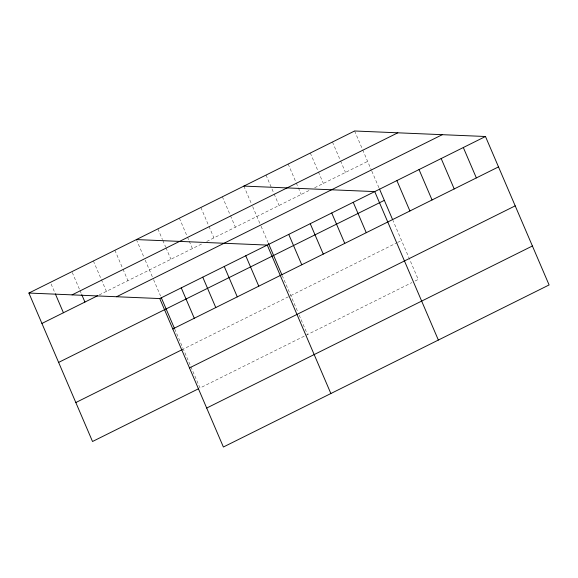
<?xml version="1.0" encoding="UTF-8"?>
<svg xmlns="http://www.w3.org/2000/svg" width="578" height="578" viewBox="0 0 578 578"><rect width="100%" height="100%" fill="white"/><g stroke="black" fill="none" stroke-linecap="round" stroke-linejoin="round"><path stroke-width="0.43" stroke-dasharray="2.89 2.17" d="M99.257 294.925L202.762 243.425M206.743 241.445L309.895 190.119M314.642 187.756L367.644 161.392M288.415 296.774L183.313 349.061L200.01 388.019L411.912 282.591M290.799 295.582L396.797 242.847M397.585 242.449L401.544 240.484M415.076 281.016L418.241 279.441L392.939 220.413M354.617 130.989L362.363 149.066M362.709 149.89L371.466 170.315M371.82 171.131L379.125 188.175M332.466 142.015L340.211 160.084M340.565 160.908L345.492 172.41M310.314 153.033L318.066 171.11M318.413 171.926L323.348 183.428M288.169 164.051L295.914 182.128M296.268 182.951L298.031 187.055M298.378 187.879L301.196 194.446M266.017 175.069L273.77 193.146M274.116 193.97L279.051 205.472M243.873 186.094L251.264 203.348M252.673 206.628L260.729 225.42M261.075 226.229L268.033 242.464M282.201 275.518L297.757 311.817M299.151 315.061L307.496 334.539M222.371 196.787L230.123 214.864M230.47 215.681L235.405 227.183M200.877 207.488L208.622 225.557M208.976 226.381L213.903 237.883M179.382 218.181L187.127 236.258M187.482 237.074L188.89 240.361M189.237 241.185L192.409 248.576M157.881 228.874L162.461 239.559M162.815 240.376L165.626 246.951M165.98 247.774L170.915 259.276M136.386 239.574L143.778 256.827M145.186 260.107L153.242 278.899M153.589 279.709L160.547 295.943M174.715 328.998L182.973 348.259M114.892 250.267L122.637 268.344M122.984 269.16L127.919 280.662M93.39 260.967L106.417 291.363M72.25 272.484L79.641 289.737M79.995 290.553L81.404 293.841M51.102 284L54.975 293.039"/><path stroke-width="0.87" d="M28.9 293.053L354.617 130.989L485.477 136.502L549.1 284.947L223.383 447.011L159.759 298.559L28.9 293.053L92.523 441.498L198.42 388.813M72.084 294.867L397.801 132.81M41.927 323.449L97.66 295.719M116.575 296.738L442.293 134.681M159.759 298.559L485.477 136.502M58.624 362.406L384.341 200.349M172.786 328.954L498.503 166.898M75.826 402.541L182.518 349.459M189.483 367.911L515.2 205.855M206.686 408.054L532.403 245.99M243.873 186.094L374.732 191.6L438.355 340.052M136.386 239.574L267.246 245.079L330.869 393.531M463.325 147.52L476.351 177.916M441.18 158.538L454.207 188.934M419.028 169.556L432.055 199.959M396.884 180.582L409.91 210.977M379.471 188.984L392.599 219.611M353.237 202.293L366.264 232.696M331.736 212.993L344.763 243.389M310.241 223.686L323.268 254.082M288.74 234.386L301.774 264.782M268.38 243.273L281.854 274.716M245.751 255.772L258.778 286.175M224.25 266.472L237.283 296.868M202.755 277.165L215.782 307.561M181.261 287.866L194.287 318.261M161.24 297.562L174.368 328.196M81.751 294.664L84.923 302.056M55.329 293.855L63.428 312.756"/></g></svg>
